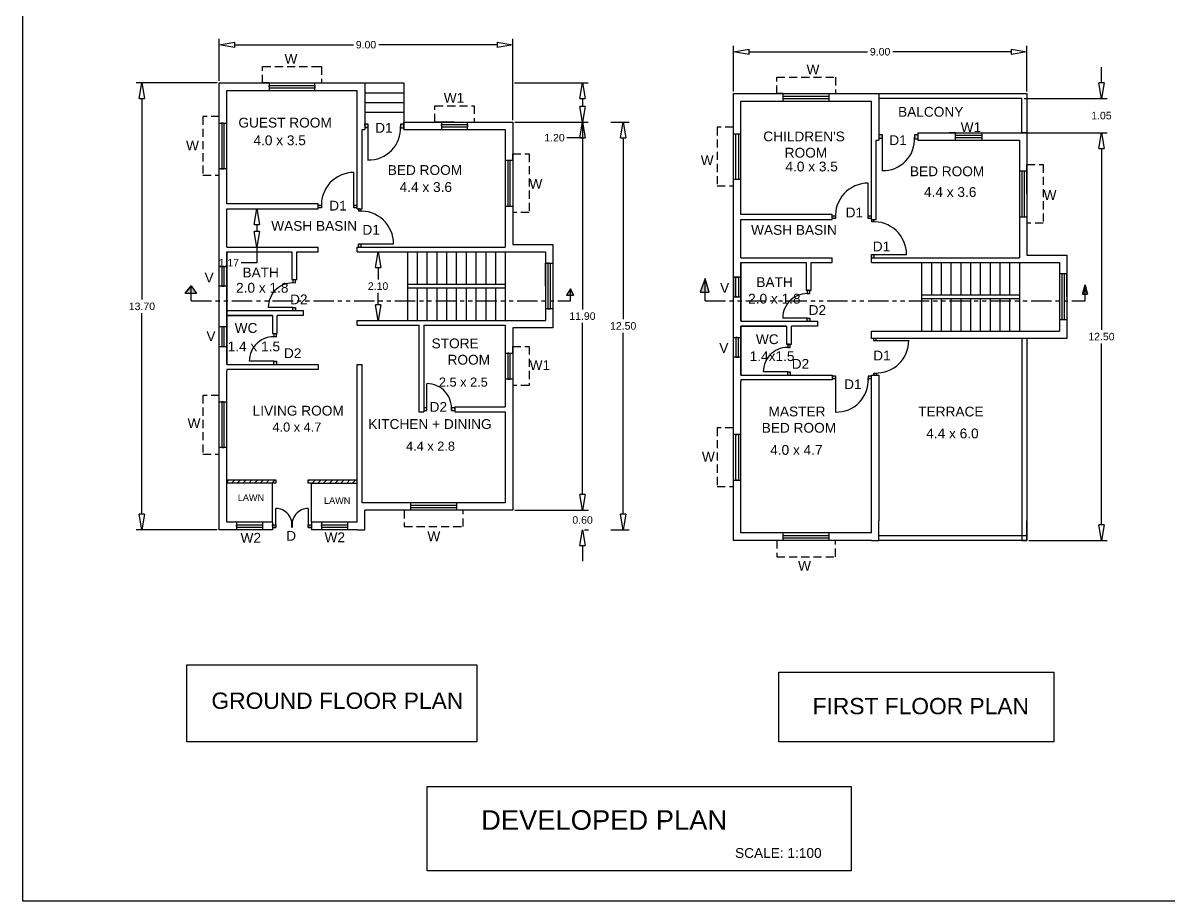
# Model space of a CAD drawing. Header units: metres. Extents: x 279 to 358.6, y 21.8 to 70.6.
# Drawn here: x 279.05 to 314.17, y 21.78 to 48.7 of the extents above; entities that cross this region are included whole.
import ezdxf

# ---------------------------------------------------------------- set-up
doc = ezdxf.new("R2010")
doc.units = ezdxf.units.M
doc.header["$MEASUREMENT"] = 0
doc.linetypes.add('DASHED2', pattern=[0.375, 0.25, -0.125])
doc.linetypes.add('PHANTOM2', pattern=[1.25, 0.625, -0.125, 0.125, -0.125, 0.125, -0.125])
doc.styles.get("Standard").update_dxf_attribs({"font": 'arial.ttf'})
doc.dimstyles.get("Standard").update_dxf_attribs({"dimtxt": 0.23, "dimasz": 0.48, "dimexe": 0.18, "dimexo": 0.0625, "dimgap": 0.09, "dimtad": 0, "dimtih": 1, "dimtoh": 1, "dimzin": 0, "dimdsep": 46, "dimtxsty": 'Standard', "dimblk": 'CLOSEDBLANK', "dimcen": 1.19, "dimadec": 0, "dimazin": 0, "dimtfac": 1, "dimtofl": 0, "dimtmove": 0, "dimatfit": 3, "dimldrblk": 'CLOSEDBLANK', "dimfxl": 1, "dimtolj": 1, "dimtzin": 0, "dimarcsym": 0})
pattern_1 = [(0, (269.899864, 10.917444), (0, 0.009375), []), (0, (269.899864, 10.919006), (0, 0.009375), []), (0, (269.899864, 10.920569), (0, 0.009375), []), (0, (269.899864, 10.923694), (0, 0.009375), [0.009375, -0.00625])]

# ---------------------------------------------------------------- blocks, each defined once
blk = doc.blocks.new('_ClosedBlank')
at = {"color": 0, "linetype": 'ByBlock', "lineweight": -2}
for p, q in [((-1, 0.167), (0, 0)), ((-1, 0.167), (-1, -0.167)), ((0, 0), (-1, -0.167))]:
    blk.add_line(p, q, dxfattribs=at)
blk = doc.blocks.new('*D123')
at = {"color": 0, "lineweight": -2, "transparency": 16777216}
for p, q in [((294.134, 45.663), (296.389, 45.663)), ((296.209, 45.183), (296.209, 39.92)), ((296.209, 34.243), (296.209, 39.505)), ((294.134, 33.763), (296.389, 33.763))]:
    blk.add_line(p, q, dxfattribs=at)
at = {"layer": 'Defpoints', "color": 0, "transparency": 16777216}
for p in [(294.071, 45.663), (294.071, 33.763), (296.209, 33.763)]:
    blk.add_point(p, dxfattribs=at)
at = {"color": 0, "lineweight": -2, "transparency": 16777216, "xscale": 0.48, "yscale": 0.48, "zscale": 0.48}
for p, rotation in [((296.209, 45.663), 90), ((296.209, 33.763), 270)]:
    blk.add_blockref('_ClosedBlank', p, dxfattribs=dict(at, rotation=rotation))
at = {"color": 0, "transparency": 16777216, "insert": (296.209, 39.713), "char_height": 0.23, "attachment_point": 5}
blk.add_mtext('\\A1;11.90', dxfattribs=at)
blk = doc.blocks.new('*D124')
at = {"color": 0, "lineweight": -2, "transparency": 16777216}
for p, q in [((285.009, 46.863), (282.519, 46.863)), ((282.699, 46.383), (282.699, 40.22)), ((282.699, 33.643), (282.699, 39.805)), ((285.009, 33.163), (282.519, 33.163))]:
    blk.add_line(p, q, dxfattribs=at)
at = {"layer": 'Defpoints', "color": 0, "transparency": 16777216}
for p in [(285.071, 46.863), (282.699, 33.163), (285.071, 33.163)]:
    blk.add_point(p, dxfattribs=at)
at = {"color": 0, "lineweight": -2, "transparency": 16777216, "xscale": 0.48, "yscale": 0.48, "zscale": 0.48}
for p, rotation in [((282.699, 46.863), 90), ((282.699, 33.163), 270)]:
    blk.add_blockref('_ClosedBlank', p, dxfattribs=dict(at, rotation=rotation))
at = {"color": 0, "transparency": 16777216, "insert": (282.699, 40.013), "char_height": 0.23, "attachment_point": 5}
blk.add_mtext('\\A1;13.70', dxfattribs=at)
blk = doc.blocks.new('*D119')
at = {"color": 0, "lineweight": -2, "transparency": 16777216}
for p, q in [((294.128, 46.863), (296.389, 46.863)), ((296.209, 46.383), (296.209, 46.143)), ((294.134, 45.663), (296.389, 45.663)), ((296.209, 45.663), (296.209, 45.183)), ((296.209, 45.183), (295.729, 45.183))]:
    blk.add_line(p, q, dxfattribs=at)
at = {"layer": 'Defpoints', "color": 0, "transparency": 16777216}
for p in [(294.065, 46.863), (294.071, 45.663), (296.209, 45.663)]:
    blk.add_point(p, dxfattribs=at)
at = {"color": 0, "lineweight": -2, "transparency": 16777216, "xscale": 0.48, "yscale": 0.48, "zscale": 0.48}
for p, rotation in [((296.209, 46.863), 90), ((296.209, 45.663), 270)]:
    blk.add_blockref('_ClosedBlank', p, dxfattribs=dict(at, rotation=rotation))
at = {"color": 0, "transparency": 16777216, "insert": (295.352, 45.183), "char_height": 0.23, "attachment_point": 5}
blk.add_mtext('\\A1;1.20', dxfattribs=at)
blk = doc.blocks.new('*D120')
at = {"color": 0, "lineweight": -2, "transparency": 16777216}
for p, q in [((296.213, 34.243), (296.213, 34.723)), ((296.272, 33.763), (296.393, 33.763)), ((296.272, 33.163), (296.393, 33.163)), ((296.213, 32.683), (296.213, 32.203))]:
    blk.add_line(p, q, dxfattribs=at)
at = {"layer": 'Defpoints', "color": 0, "transparency": 16777216}
for p in [(296.209, 33.763), (296.209, 33.163), (296.213, 33.163)]:
    blk.add_point(p, dxfattribs=at)
at = {"color": 0, "lineweight": -2, "transparency": 16777216, "xscale": 0.48, "yscale": 0.48, "zscale": 0.48}
for p, rotation in [((296.213, 33.763), 270), ((296.213, 33.163), 90)]:
    blk.add_blockref('_ClosedBlank', p, dxfattribs=dict(at, rotation=rotation))
at = {"color": 0, "transparency": 16777216, "insert": (296.213, 33.463), "char_height": 0.23, "attachment_point": 5}
blk.add_mtext('\\A1;0.60', dxfattribs=at)
blk = doc.blocks.new('*D121')
at = {"color": 0, "lineweight": -2, "transparency": 16777216}
for p, q in [((297.075, 45.663), (297.638, 45.663)), ((297.458, 45.183), (297.458, 39.62)), ((297.458, 33.643), (297.458, 39.205)), ((297.075, 33.163), (297.638, 33.163))]:
    blk.add_line(p, q, dxfattribs=at)
at = {"layer": 'Defpoints', "color": 0, "transparency": 16777216}
for p in [(297.013, 45.663), (297.013, 33.163), (297.458, 33.163)]:
    blk.add_point(p, dxfattribs=at)
at = {"color": 0, "lineweight": -2, "transparency": 16777216, "xscale": 0.48, "yscale": 0.48, "zscale": 0.48}
for p, rotation in [((297.458, 45.663), 90), ((297.458, 33.163), 270)]:
    blk.add_blockref('_ClosedBlank', p, dxfattribs=dict(at, rotation=rotation))
at = {"color": 0, "transparency": 16777216, "insert": (297.458, 39.413), "char_height": 0.23, "attachment_point": 5}
blk.add_mtext('\\A1;12.50', dxfattribs=at)
blk = doc.blocks.new('*D125')
at = {"color": 0, "lineweight": -2, "transparency": 16777216}
for p, q in [((285.071, 46.925), (285.071, 48.215)), ((294.071, 45.725), (294.071, 48.215)), ((285.551, 48.035), (289.183, 48.035)), ((293.591, 48.035), (289.96, 48.035))]:
    blk.add_line(p, q, dxfattribs=at)
at = {"layer": 'Defpoints', "color": 0, "transparency": 16777216}
for p in [(285.071, 48.035), (285.071, 46.863), (294.071, 45.663)]:
    blk.add_point(p, dxfattribs=at)
at = {"color": 0, "lineweight": -2, "transparency": 16777216, "xscale": 0.48, "yscale": 0.48, "zscale": 0.48, "rotation": 180}
blk.add_blockref('_ClosedBlank', (285.071, 48.035), dxfattribs=at)
at = {"color": 0, "lineweight": -2, "transparency": 16777216, "xscale": 0.48, "yscale": 0.48, "zscale": 0.48}
blk.add_blockref('_ClosedBlank', (294.071, 48.035), dxfattribs=at)
at = {"color": 0, "transparency": 16777216, "insert": (289.571, 48.035), "char_height": 0.23, "attachment_point": 5}
blk.add_mtext('\\A1;9.00', dxfattribs=at)
blk = doc.blocks.new('*D126')
at = {"color": 0, "lineweight": -2, "transparency": 16777216}
for p, q in [((300.839, 46.599), (300.839, 47.998)), ((301.319, 47.818), (304.951, 47.818)), ((309.359, 47.818), (305.728, 47.818)), ((309.839, 46.599), (309.839, 47.998))]:
    blk.add_line(p, q, dxfattribs=at)
at = {"layer": 'Defpoints', "color": 0, "transparency": 16777216}
for p in [(309.839, 47.818), (300.839, 46.536), (309.839, 46.536)]:
    blk.add_point(p, dxfattribs=at)
at = {"color": 0, "lineweight": -2, "transparency": 16777216, "xscale": 0.48, "yscale": 0.48, "zscale": 0.48, "rotation": 180}
blk.add_blockref('_ClosedBlank', (300.839, 47.818), dxfattribs=at)
at = {"color": 0, "lineweight": -2, "transparency": 16777216, "xscale": 0.48, "yscale": 0.48, "zscale": 0.48}
blk.add_blockref('_ClosedBlank', (309.839, 47.818), dxfattribs=at)
at = {"color": 0, "transparency": 16777216, "insert": (305.339, 47.818), "char_height": 0.23, "attachment_point": 5}
blk.add_mtext('\\A1;9.00', dxfattribs=at)
blk = doc.blocks.new('*D127')
at = {"color": 0, "lineweight": -2, "transparency": 16777216}
for p, q in [((309.902, 45.336), (312.306, 45.336)), ((312.126, 44.856), (312.126, 39.293)), ((312.126, 33.316), (312.126, 38.879)), ((309.902, 32.836), (312.306, 32.836))]:
    blk.add_line(p, q, dxfattribs=at)
at = {"layer": 'Defpoints', "color": 0, "transparency": 16777216}
for p in [(309.839, 45.336), (309.839, 32.836), (312.126, 32.836)]:
    blk.add_point(p, dxfattribs=at)
at = {"color": 0, "lineweight": -2, "transparency": 16777216, "xscale": 0.48, "yscale": 0.48, "zscale": 0.48}
for p, rotation in [((312.126, 45.336), 90), ((312.126, 32.836), 270)]:
    blk.add_blockref('_ClosedBlank', p, dxfattribs=dict(at, rotation=rotation))
at = {"color": 0, "transparency": 16777216, "insert": (312.126, 39.086), "char_height": 0.23, "attachment_point": 5}
blk.add_mtext('\\A1;12.50', dxfattribs=at)
blk = doc.blocks.new('*D128')
at = {"color": 0, "lineweight": -2, "transparency": 16777216}
for p, q in [((289.977, 41.683), (290.121, 41.683)), ((289.941, 41.203), (289.941, 40.84)), ((289.941, 40.063), (289.941, 40.425)), ((289.977, 39.583), (290.121, 39.583))]:
    blk.add_line(p, q, dxfattribs=at)
at = {"layer": 'Defpoints', "color": 0, "transparency": 16777216}
for p in [(289.915, 41.683), (289.915, 39.583), (289.941, 39.583)]:
    blk.add_point(p, dxfattribs=at)
at = {"color": 0, "lineweight": -2, "transparency": 16777216, "xscale": 0.48, "yscale": 0.48, "zscale": 0.48}
for p, rotation in [((289.941, 41.683), 90), ((289.941, 39.583), 270)]:
    blk.add_blockref('_ClosedBlank', p, dxfattribs=dict(at, rotation=rotation))
at = {"color": 0, "transparency": 16777216, "insert": (289.941, 40.633), "char_height": 0.23, "attachment_point": 5}
blk.add_mtext('\\A1;2.10', dxfattribs=at)
blk = doc.blocks.new('*D129')
at = {"color": 0, "lineweight": -2, "transparency": 16777216}
for p, q in [((285.364, 43.003), (286.402, 43.003)), ((286.222, 42.523), (286.222, 42.313)), ((285.364, 41.833), (286.402, 41.833)), ((286.222, 41.833), (286.222, 41.353)), ((286.222, 41.353), (285.742, 41.353))]:
    blk.add_line(p, q, dxfattribs=at)
at = {"layer": 'Defpoints', "color": 0, "transparency": 16777216}
for p in [(285.301, 43.003), (285.301, 41.833), (286.222, 41.833)]:
    blk.add_point(p, dxfattribs=at)
at = {"color": 0, "lineweight": -2, "transparency": 16777216, "xscale": 0.48, "yscale": 0.48, "zscale": 0.48}
for p, rotation in [((286.222, 43.003), 90), ((286.222, 41.833), 270)]:
    blk.add_blockref('_ClosedBlank', p, dxfattribs=dict(at, rotation=rotation))
at = {"color": 0, "transparency": 16777216, "insert": (285.364, 41.353), "char_height": 0.23, "attachment_point": 5}
blk.add_mtext('\\A1;1.17', dxfattribs=at)
blk = doc.blocks.new('*D122')
at = {"color": 0, "lineweight": -2, "transparency": 16777216}
for p, q in [((312.126, 46.866), (312.126, 47.346)), ((309.752, 46.386), (312.306, 46.386)), ((309.752, 45.336), (312.306, 45.336)), ((312.126, 44.856), (312.126, 44.376))]:
    blk.add_line(p, q, dxfattribs=at)
at = {"layer": 'Defpoints', "color": 0, "transparency": 16777216}
for p in [(309.689, 46.386), (309.689, 45.336), (312.126, 45.336)]:
    blk.add_point(p, dxfattribs=at)
at = {"color": 0, "lineweight": -2, "transparency": 16777216, "xscale": 0.48, "yscale": 0.48, "zscale": 0.48}
for p, rotation in [((312.126, 46.386), 270), ((312.126, 45.336), 90)]:
    blk.add_blockref('_ClosedBlank', p, dxfattribs=dict(at, rotation=rotation))
at = {"color": 0, "transparency": 16777216, "insert": (312.126, 45.861), "char_height": 0.23, "attachment_point": 5}
blk.add_mtext('\\A1;1.05', dxfattribs=at)

msp = doc.modelspace()

# ---------------------------------------------------------------- hatches: boundary and pattern name
h = msp.add_hatch()
h.set_pattern_fill('CLAY', color=256, scale=0.05)
h.set_pattern_definition(pattern_1)
h.paths.add_polyline_path([(289.631, 45.548), (289.631, 45.608), (289.531, 45.608), (289.531, 45.548), (289.531, 45.488), (289.631, 45.488)])
h.paths.add_polyline_path([(290.731, 45.604), (290.631, 45.604), (290.631, 45.528, -0.011423), (290.633, 45.484), (290.731, 45.484)])
h.paths.add_polyline_path([(286.821, 38.333), (286.741, 38.333), (286.741, 38.233), (286.821, 38.233)])
h.paths.add_polyline_path([(287.404, 39.983), (287.324, 39.983), (287.324, 39.883), (287.404, 39.883)])
h.paths.add_polyline_path([(287.901, 33.318), (287.801, 33.318), (287.801, 33.238), (287.901, 33.238)])
h.paths.add_polyline_path([(286.801, 33.318), (286.701, 33.318), (286.701, 33.278), (286.701, 33.238), (286.801, 33.238)])
h.paths.add_polyline_path([(305.069, 37.875), (304.971, 37.875), (304.971, 37.803), (305.069, 37.803)])
h.paths.add_polyline_path([(305.223, 37.969, -0.010005), (305.183, 37.97), (305.143, 37.97), (305.144, 37.902), (305.184, 37.902), (305.224, 37.902)])
h.paths.add_polyline_path([(303.971, 37.879), (303.869, 37.879), (303.869, 37.791), (303.971, 37.791)])
h.paths.add_polyline_path([(302.584, 38.006), (302.504, 38.006), (302.504, 37.906), (302.584, 37.906)])
h.paths.add_polyline_path([(302.584, 38.856), (302.504, 38.856), (302.504, 38.756), (302.584, 38.756)])
h.paths.add_polyline_path([(303.184, 40.506), (303.103, 40.506), (303.103, 40.406), (303.184, 40.406)])
h.paths.add_polyline_path([(303.183, 39.656), (303.103, 39.656), (303.103, 39.556), (303.183, 39.556)])
h.paths.add_polyline_path([(305.069, 42.791), (304.969, 42.791), (304.969, 42.711), (305.069, 42.711)])
h.paths.add_polyline_path([(303.969, 42.791), (303.869, 42.791), (303.869, 42.751), (303.869, 42.711), (303.969, 42.711)])
h.paths.add_polyline_path([(305.149, 42.676), (305.069, 42.676), (305.069, 42.603, -0.020024), (305.149, 42.606)])
h.paths.add_polyline_path([(305.149, 41.606), (305.069, 41.606), (305.069, 41.506), (305.149, 41.506)])
h.paths.add_polyline_path([(305.397, 45.278), (305.299, 45.278), (305.299, 45.158), (305.397, 45.158)])
h.paths.add_polyline_path([(306.499, 45.274), (306.397, 45.274), (306.397, 45.199, -0.011423), (306.399, 45.154), (306.499, 45.154)])
h.paths.add_polyline_path([(305.218, 39.026), (305.138, 39.026), (305.138, 38.969), (305.218, 38.969)])
h = msp.add_hatch()
h.set_pattern_fill('CLAY', color=256, scale=0.05)
h.set_pattern_definition(pattern_1)
h.paths.add_polyline_path([(289.416, 41.933), (289.336, 41.933), (289.336, 41.833), (289.416, 41.833)])
h.paths.add_polyline_path([(289.416, 43.003), (289.336, 43.003), (289.336, 42.929, -0.020024), (289.416, 42.933)])
h.paths.add_polyline_path([(289.301, 43.118), (289.201, 43.118), (289.201, 43.038), (289.301, 43.038)])
h.paths.add_polyline_path([(288.201, 43.118), (288.101, 43.118), (288.101, 43.108), (288.101, 43.078), (288.101, 43.038), (288.201, 43.038)])
at = {"linetype": 'PHANTOM2'}
h = msp.add_hatch(color=256, dxfattribs=at)
h.dxf.hatch_style = 1
h.paths.add_polyline_path([(299.968, 40.867), (299.968, 40.447), (300.099, 40.447)])
h.paths.add_polyline_path([(299.968, 40.867), (299.821, 40.447), (299.968, 40.447)])
h.paths.add_polyline_path([(311.629, 40.592), (311.547, 40.383), (311.629, 40.383)])
h.paths.add_polyline_path([(311.629, 40.592), (311.629, 40.383), (311.702, 40.383)])
h = msp.add_hatch(color=256, dxfattribs=at)
h.dxf.hatch_style = 1
h.paths.add_polyline_path([(284.208, 40.648), (284.022, 40.416), (284.029, 40.41), (284.208, 40.41)])
h.paths.add_polyline_path([(284.208, 40.648), (284.208, 40.41), (284.376, 40.41)])
h.paths.add_polyline_path([(295.838, 40.55), (295.716, 40.361), (295.838, 40.361)])
h.paths.add_polyline_path([(295.838, 40.55), (295.838, 40.361), (295.932, 40.361)])
h = msp.add_hatch(color=256, dxfattribs=at)
h.dxf.hatch_style = 1
h.paths.add_polyline_path([(311.631, 40.676), (311.547, 40.383), (311.629, 40.592), (311.702, 40.383)])
at = {"linetype": 'DASHED2'}
h = msp.add_hatch(dxfattribs=at)
h.set_pattern_fill('ANSI31', color=256)
h.set_pattern_definition([(45, (269.89986, 10.91744), (-0.08838835, 0.08838835), [])])
h.paths.add_polyline_path([(286.801, 34.693), (286.701, 34.693), (285.301, 34.693), (285.301, 34.593), (286.701, 34.593), (286.801, 34.593)])
h.paths.add_polyline_path([(289.301, 34.693), (287.801, 34.693), (287.801, 34.593), (287.901, 34.593), (289.301, 34.593)])

# ---------------------------------------------------------------- linework, layer by layer
at = {"color": 5, "linetype": 'ByBlock', "lineweight": 0}
for p in [(279.048, 70.613), (279.738, 21.78)]:
    msp.add_line(p, (279.048, 21.78), dxfattribs=at)
at = {"linetype": 'DASHED2'}
for p, q in [((286.401, 46.863), (286.401, 47.363)), ((286.401, 47.363), (288.001, 47.363)), ((288.001, 47.363), (288.201, 47.363)), ((288.201, 47.363), (288.201, 46.863)), ((286.601, 46.863), (286.401, 46.863)), ((302.169, 46.536), (302.169, 47.036)), ((302.169, 47.036), (303.969, 47.036)), ((303.969, 47.036), (303.969, 46.536)), ((302.369, 46.536), (302.169, 46.536)), ((291.686, 45.663), (291.686, 46.163)), ((291.686, 46.163), (292.886, 46.163)), ((292.886, 46.163), (292.886, 45.663)), ((285.071, 45.833), (284.571, 45.833)), ((284.571, 45.833), (284.571, 44.033)), ((285.071, 45.633), (285.071, 45.833)), ((291.886, 45.663), (291.686, 45.663)), ((300.839, 45.506), (300.339, 45.506)), ((300.339, 45.506), (300.339, 43.706)), ((300.839, 45.306), (300.839, 45.506)), ((307.654, 45.336), (307.454, 45.336)), ((294.071, 44.488), (294.071, 44.688)), ((294.071, 44.688), (294.571, 44.688)), ((294.571, 44.688), (294.571, 42.888)), ((309.839, 44.161), (309.839, 44.361)), ((309.839, 44.361), (310.339, 44.361)), ((310.339, 44.361), (310.339, 42.561)), ((284.571, 44.033), (285.071, 44.033)), ((300.339, 43.706), (300.839, 43.706)), ((294.571, 42.888), (294.071, 42.888)), ((310.339, 42.561), (309.839, 42.561)), ((285.071, 41.233), (285.071, 41.433)), ((294.071, 38.583), (294.071, 38.783)), ((294.071, 38.783), (294.571, 38.783)), ((294.571, 38.783), (294.571, 37.583)), ((294.571, 37.583), (294.071, 37.583)), ((285.071, 37.283), (284.571, 37.283)), ((284.571, 37.283), (284.571, 35.483)), ((285.071, 37.083), (285.071, 37.283)), ((300.839, 36.286), (300.339, 36.286)), ((300.339, 36.286), (300.339, 34.486)), ((300.839, 36.086), (300.839, 36.286)), ((284.571, 35.483), (285.071, 35.483)), ((300.339, 34.486), (300.839, 34.486)), ((290.946, 33.763), (290.746, 33.763)), ((290.746, 33.763), (290.746, 33.263)), ((292.546, 33.263), (292.546, 33.763)), ((285.601, 33.163), (285.401, 33.163)), ((288.201, 33.163), (288.001, 33.163)), ((290.746, 33.263), (292.546, 33.263)), ((302.369, 32.836), (302.169, 32.836)), ((302.169, 32.836), (302.169, 32.336)), ((303.969, 32.336), (303.969, 32.836)), ((302.169, 32.336), (303.969, 32.336))]:
    msp.add_line(p, q, dxfattribs=at)
for p, q in [((285.071, 46.863), (289.531, 46.863)), ((285.071, 33.163), (285.071, 46.863)), ((286.601, 46.863), (286.601, 46.633)), ((286.601, 46.748), (286.601, 46.788)), ((286.601, 46.788), (288.001, 46.788)), ((287.301, 46.863), (287.301, 46.863)), ((288.001, 46.633), (288.001, 46.863)), ((288.001, 46.788), (288.001, 46.708)), ((289.531, 46.863), (290.731, 46.863)), ((289.531, 46.863), (289.531, 45.433)), ((290.731, 46.863), (290.731, 45.433)), ((285.301, 46.633), (289.301, 46.633)), ((285.301, 43.233), (285.301, 46.633)), ((288.001, 46.708), (286.601, 46.708)), ((289.301, 43.003), (289.301, 46.633)), ((289.531, 46.563), (290.731, 46.563)), ((300.839, 46.536), (305.299, 46.536)), ((300.839, 32.836), (300.839, 46.536)), ((302.369, 46.306), (302.369, 46.536)), ((302.369, 46.421), (302.369, 46.461)), ((302.369, 46.461), (303.769, 46.461)), ((303.769, 46.381), (302.369, 46.381)), ((303.769, 46.536), (303.769, 46.306)), ((303.769, 46.461), (303.769, 46.381)), ((305.299, 46.536), (305.299, 45.106)), ((305.299, 46.536), (309.839, 46.536)), ((309.689, 46.386), (305.299, 46.386)), ((309.689, 45.336), (309.689, 46.386)), ((309.839, 46.536), (309.839, 45.336)), ((289.531, 46.263), (290.731, 46.263)), ((301.069, 46.306), (305.069, 46.306)), ((301.069, 42.906), (301.069, 46.306)), ((305.069, 42.676), (305.069, 46.306)), ((289.531, 45.963), (290.731, 45.963)), ((289.531, 45.663), (289.531, 45.433)), ((290.731, 45.663), (294.071, 45.663)), ((290.731, 45.433), (290.731, 45.663)), ((292.286, 45.663), (291.886, 45.663)), ((291.886, 45.663), (291.886, 45.433)), ((292.686, 45.433), (292.686, 45.663)), ((294.071, 45.663), (294.071, 41.913)), ((285.071, 44.933), (285.071, 45.633)), ((285.071, 45.633), (285.301, 45.633)), ((285.166, 45.633), (285.126, 45.633)), ((285.146, 45.633), (285.166, 45.633)), ((285.186, 45.633), (285.146, 45.633)), ((285.146, 45.633), (285.146, 44.233)), ((285.226, 44.233), (285.226, 45.633)), ((289.451, 45.433), (289.531, 45.433)), ((289.451, 43.003), (289.451, 45.433)), ((289.531, 45.548), (289.531, 45.608)), ((289.531, 45.608), (289.631, 45.608)), ((289.631, 45.488), (289.531, 45.488)), ((289.631, 45.608), (289.631, 45.548)), ((289.631, 45.548), (289.631, 45.488)), ((289.631, 45.488), (289.631, 44.488)), ((290.731, 45.604), (290.631, 45.604)), ((290.631, 45.604), (290.631, 45.484)), ((290.631, 45.484), (290.731, 45.484)), ((290.731, 45.433), (293.841, 45.433)), ((291.886, 45.548), (291.886, 45.588)), ((291.886, 45.588), (292.686, 45.588)), ((292.686, 45.508), (291.886, 45.508)), ((292.686, 45.588), (292.686, 45.508)), ((293.841, 45.433), (293.841, 41.833)), ((306.499, 45.336), (309.839, 45.336)), ((306.499, 45.336), (306.499, 45.106)), ((307.654, 45.106), (307.654, 45.336)), ((308.454, 45.336), (308.454, 45.106)), ((309.839, 45.336), (309.689, 45.336)), ((309.839, 45.336), (309.839, 41.586)), ((300.839, 44.606), (300.839, 45.306)), ((300.839, 45.306), (301.069, 45.306)), ((300.914, 43.906), (300.914, 45.306)), ((300.914, 45.306), (300.994, 45.306)), ((300.994, 45.306), (300.994, 43.906)), ((305.219, 45.106), (305.299, 45.106)), ((305.219, 42.676), (305.219, 45.106)), ((305.297, 45.278), (305.397, 45.278)), ((305.397, 45.158), (305.297, 45.158)), ((305.397, 45.278), (305.397, 45.158)), ((305.397, 45.158), (305.397, 44.158)), ((306.497, 45.274), (306.397, 45.274)), ((306.397, 45.274), (306.397, 45.154)), ((306.397, 45.154), (306.497, 45.154)), ((306.499, 45.106), (309.609, 45.106)), ((307.654, 45.221), (307.654, 45.261)), ((307.654, 45.261), (308.354, 45.261)), ((308.454, 45.181), (307.654, 45.181)), ((308.354, 45.261), (308.454, 45.261)), ((308.454, 45.261), (308.454, 45.181)), ((309.609, 45.106), (309.609, 41.506)), ((294.071, 44.488), (293.841, 44.488)), ((293.956, 44.488), (293.916, 44.488)), ((293.916, 44.488), (293.916, 43.088)), ((293.996, 43.088), (293.996, 44.488)), ((285.301, 44.233), (285.071, 44.233)), ((285.126, 44.233), (285.206, 44.233)), ((285.146, 44.233), (285.226, 44.233)), ((289.201, 43.118), (289.201, 44.118)), ((301.069, 43.906), (300.839, 43.906)), ((300.954, 43.906), (300.914, 43.906)), ((309.839, 44.161), (309.609, 44.161)), ((309.609, 44.161), (309.609, 42.761)), ((309.724, 44.161), (309.684, 44.161)), ((309.684, 44.161), (309.684, 42.761)), ((309.764, 42.761), (309.764, 44.161)), ((309.839, 43.461), (309.839, 44.161)), ((304.969, 42.791), (304.969, 43.791)), ((285.301, 43.153), (285.301, 43.233)), ((288.101, 43.153), (285.301, 43.153)), ((285.301, 43.003), (288.101, 43.003)), ((285.301, 41.833), (285.301, 43.003)), ((288.101, 43.003), (288.101, 43.153)), ((288.101, 43.078), (288.101, 43.138)), ((288.101, 43.108), (288.101, 43.118)), ((288.101, 43.118), (288.201, 43.118)), ((288.101, 43.078), (288.101, 43.108)), ((288.201, 43.038), (288.101, 43.038)), ((288.201, 43.118), (288.201, 43.038)), ((289.201, 43.038), (289.201, 43.118)), ((289.201, 43.118), (289.301, 43.118)), ((289.301, 43.038), (289.201, 43.038)), ((289.301, 43.003), (289.451, 43.003)), ((289.376, 43.003), (289.336, 43.003)), ((289.336, 43.003), (289.336, 42.929)), ((289.416, 42.933), (289.416, 43.003)), ((293.841, 43.088), (294.071, 43.088)), ((293.916, 43.088), (293.996, 43.088)), ((301.069, 42.826), (301.069, 42.906)), ((303.869, 42.826), (301.069, 42.826)), ((301.069, 42.676), (303.869, 42.676)), ((301.069, 41.506), (301.069, 42.676)), ((303.869, 42.676), (303.869, 42.826)), ((303.869, 42.751), (303.869, 42.791)), ((303.869, 42.791), (303.969, 42.791)), ((303.969, 42.711), (303.869, 42.711)), ((303.969, 42.791), (303.969, 42.711)), ((304.969, 42.711), (304.969, 42.791)), ((304.969, 42.791), (305.069, 42.791)), ((305.069, 42.711), (304.969, 42.711)), ((305.069, 42.676), (305.219, 42.676)), ((305.069, 42.676), (305.069, 42.603)), ((305.149, 42.606), (305.149, 42.676)), ((309.609, 42.761), (309.839, 42.761)), ((309.684, 42.761), (309.764, 42.761)), ((285.301, 41.833), (288.101, 41.833)), ((288.101, 41.683), (288.101, 41.833)), ((289.301, 41.833), (293.841, 41.833)), ((289.301, 41.683), (289.301, 41.833)), ((289.336, 41.833), (289.336, 41.933)), ((289.336, 41.933), (289.416, 41.933)), ((289.416, 41.933), (289.416, 41.833)), ((289.416, 41.933), (290.416, 41.933)), ((294.071, 41.913), (295.301, 41.913)), ((295.301, 41.913), (295.301, 41.683)), ((285.301, 41.683), (287.3, 41.683)), ((285.301, 38.233), (285.301, 41.683)), ((285.301, 41.683), (285.301, 40.183)), ((285.301, 41.683), (287.3, 41.683)), ((285.301, 41.683), (285.301, 39.683)), ((285.301, 41.683), (285.301, 39.883)), ((287.3, 41.683), (287.301, 40.833)), ((287.451, 41.683), (288.101, 41.683)), ((287.451, 41.683), (288.101, 41.683)), ((287.451, 40.833), (287.451, 41.683)), ((289.301, 41.683), (295.071, 41.683)), ((290.841, 41.683), (290.841, 40.683)), ((291.141, 41.683), (291.141, 40.683)), ((291.441, 41.683), (291.441, 40.683)), ((291.741, 41.683), (291.741, 40.683)), ((291.741, 41.683), (291.741, 40.683)), ((292.041, 41.683), (292.041, 40.683)), ((292.341, 41.683), (292.341, 40.683)), ((292.641, 41.683), (292.641, 40.683)), ((292.941, 41.683), (292.941, 40.683)), ((293.241, 41.683), (293.241, 40.683)), ((293.541, 41.683), (293.541, 40.683)), ((293.841, 41.683), (293.841, 40.683)), ((293.841, 41.683), (293.841, 40.583)), ((295.071, 41.683), (295.071, 39.583)), ((295.301, 41.683), (295.301, 39.583)), ((301.069, 41.506), (303.869, 41.506)), ((303.869, 41.356), (303.869, 41.506)), ((305.069, 41.506), (305.069, 41.606)), ((305.069, 41.606), (305.149, 41.606)), ((305.069, 41.506), (309.609, 41.506)), ((305.069, 41.356), (305.069, 41.506)), ((305.149, 41.606), (305.149, 41.506)), ((305.149, 41.606), (306.149, 41.606)), ((309.839, 41.586), (311.069, 41.586)), ((311.069, 41.586), (311.069, 41.356)), ((285.071, 41.233), (285.301, 41.233)), ((285.186, 41.233), (285.146, 41.233)), ((285.146, 41.233), (285.146, 40.633)), ((285.226, 40.633), (285.226, 41.233)), ((295.071, 40.633), (295.071, 41.333)), ((295.071, 41.333), (295.301, 41.333)), ((295.186, 41.333), (295.146, 41.333)), ((295.146, 41.333), (295.146, 39.933)), ((295.226, 39.933), (295.226, 41.333)), ((295.301, 41.333), (295.301, 39.933)), ((301.069, 41.356), (303.067, 41.356)), ((301.069, 39.556), (301.069, 41.356)), ((301.069, 41.356), (301.069, 39.856)), ((301.069, 41.356), (303.067, 41.356)), ((301.069, 41.356), (301.069, 39.556)), ((303.067, 41.356), (303.069, 40.506)), ((303.219, 41.356), (303.869, 41.356)), ((303.219, 41.356), (303.869, 41.356)), ((303.219, 40.506), (303.219, 41.356)), ((305.069, 41.356), (310.839, 41.356)), ((306.609, 41.356), (306.609, 40.356)), ((306.909, 41.356), (306.909, 40.356)), ((307.209, 41.356), (307.209, 40.356)), ((307.509, 41.356), (307.509, 40.356)), ((307.509, 41.356), (307.509, 40.356)), ((307.809, 41.356), (307.809, 40.356)), ((308.109, 41.356), (308.109, 40.356)), ((308.409, 41.356), (308.409, 40.356)), ((308.709, 41.356), (308.709, 40.356)), ((309.009, 41.356), (309.009, 40.356)), ((309.309, 41.356), (309.309, 40.356)), ((309.609, 41.356), (309.609, 40.356)), ((309.609, 41.356), (309.609, 40.256)), ((310.839, 41.356), (310.839, 39.256)), ((311.069, 41.356), (311.069, 39.256)), ((287.301, 40.833), (287.451, 40.833)), ((287.324, 40.833), (287.324, 40.733)), ((287.404, 40.733), (287.404, 40.833)), ((301.069, 40.906), (300.839, 40.906)), ((300.839, 40.906), (300.839, 40.306)), ((300.914, 40.306), (300.914, 40.906)), ((300.914, 40.906), (300.994, 40.906)), ((300.994, 40.906), (300.994, 40.306)), ((301.069, 40.606), (301.069, 40.906)), ((301.069, 40.906), (301.069, 40.906)), ((311.069, 41.006), (310.839, 41.006)), ((310.839, 41.006), (310.839, 39.606)), ((310.954, 41.006), (310.914, 41.006)), ((310.914, 41.006), (310.914, 39.606)), ((310.994, 39.606), (310.994, 41.006)), ((311.069, 40.306), (311.069, 41.006)), ((285.301, 40.633), (285.071, 40.633)), ((285.146, 40.633), (285.226, 40.633)), ((293.841, 40.683), (290.841, 40.683)), ((290.841, 40.683), (290.841, 40.583)), ((290.841, 40.583), (290.841, 39.583)), ((290.841, 40.583), (293.841, 40.583)), ((291.141, 40.583), (291.141, 39.583)), ((291.441, 40.583), (291.441, 39.583)), ((291.741, 40.583), (291.741, 39.583)), ((291.741, 40.583), (291.741, 39.583)), ((292.041, 40.583), (292.041, 39.583)), ((292.341, 40.583), (292.341, 39.583)), ((292.641, 40.583), (292.641, 39.583)), ((292.941, 40.583), (292.941, 39.583)), ((293.241, 40.583), (293.241, 39.583)), ((293.541, 40.583), (293.541, 39.583)), ((293.841, 40.583), (293.841, 39.583)), ((303.069, 40.506), (303.219, 40.506)), ((303.103, 40.506), (303.103, 40.406)), ((303.144, 40.506), (303.104, 40.506)), ((303.104, 40.406), (303.184, 40.406)), ((303.184, 40.406), (303.184, 40.506)), ((300.839, 40.306), (301.069, 40.306)), ((300.954, 40.306), (300.914, 40.306)), ((309.609, 40.356), (306.609, 40.356)), ((306.609, 40.356), (306.609, 40.256)), ((306.609, 40.256), (306.609, 39.256)), ((306.609, 40.256), (309.609, 40.256)), ((306.909, 40.256), (306.909, 39.256)), ((307.209, 40.256), (307.209, 39.256)), ((307.509, 40.256), (307.509, 39.256)), ((307.509, 40.256), (307.509, 39.256)), ((307.809, 40.256), (307.809, 39.256)), ((308.109, 40.256), (308.109, 39.256)), ((308.409, 40.256), (308.409, 39.256)), ((308.709, 40.256), (308.709, 39.256)), ((309.009, 40.256), (309.009, 39.256)), ((309.309, 40.256), (309.309, 39.256)), ((309.609, 40.256), (309.609, 39.256)), ((285.301, 40.033), (285.301, 38.533)), ((285.301, 39.883), (287.647, 39.883)), ((286.701, 39.733), (285.301, 39.733)), ((285.301, 39.733), (285.301, 38.433)), ((285.301, 39.733), (286.701, 39.733)), ((287.324, 39.983), (286.574, 39.983)), ((286.701, 39.733), (286.701, 39.183)), ((287.647, 39.733), (286.851, 39.733)), ((286.851, 39.183), (286.851, 39.733)), ((287.324, 39.883), (287.324, 39.983)), ((287.324, 39.983), (287.404, 39.983)), ((287.404, 39.983), (287.404, 39.883)), ((287.647, 39.883), (287.647, 39.733)), ((295.301, 39.933), (295.071, 39.933)), ((295.146, 39.933), (295.226, 39.933)), ((285.301, 39.383), (285.071, 39.383)), ((285.186, 39.383), (285.146, 39.383)), ((285.146, 39.383), (285.146, 38.783)), ((285.226, 38.783), (285.226, 39.383)), ((289.301, 39.583), (295.071, 39.583)), ((289.301, 39.433), (289.301, 39.583)), ((289.301, 39.433), (289.301, 39.583)), ((289.301, 39.433), (291.191, 39.433)), ((291.191, 39.433), (291.191, 36.783)), ((291.341, 39.433), (293.841, 39.433)), ((291.341, 39.433), (291.341, 36.783)), ((293.841, 39.433), (293.841, 36.933)), ((294.071, 39.353), (294.071, 33.763)), ((295.301, 39.353), (294.071, 39.353)), ((295.301, 39.583), (295.301, 39.353)), ((301.069, 39.556), (303.414, 39.556)), ((301.069, 37.906), (301.069, 39.406)), ((302.469, 39.406), (301.069, 39.406)), ((301.069, 39.406), (301.069, 38.106)), ((301.069, 39.406), (302.469, 39.406)), ((303.103, 39.656), (302.353, 39.656)), ((302.469, 39.406), (302.469, 38.856)), ((303.414, 39.406), (302.619, 39.406)), ((302.619, 38.856), (302.619, 39.406)), ((303.103, 39.556), (303.103, 39.656)), ((303.103, 39.656), (303.183, 39.656)), ((303.183, 39.656), (303.183, 39.556)), ((303.414, 39.556), (303.414, 39.406)), ((310.839, 39.606), (311.069, 39.606)), ((310.914, 39.606), (310.994, 39.606)), ((286.701, 39.183), (286.851, 39.183)), ((286.741, 39.183), (286.741, 39.083)), ((286.821, 39.083), (286.821, 39.183)), ((300.839, 38.756), (300.839, 39.056)), ((300.839, 39.056), (301.069, 39.056)), ((300.954, 39.056), (300.914, 39.056)), ((300.914, 39.056), (300.914, 38.456)), ((300.994, 38.456), (300.994, 39.056)), ((305.069, 39.256), (310.839, 39.256)), ((305.069, 39.106), (305.069, 39.256)), ((305.069, 39.026), (305.069, 39.256)), ((311.069, 39.026), (305.069, 39.026)), ((305.138, 39.026), (305.138, 38.969)), ((305.218, 38.969), (305.218, 39.026)), ((309.839, 39.026), (309.689, 39.026)), ((309.689, 39.026), (309.689, 32.836)), ((309.839, 39.026), (309.839, 33.436)), ((311.069, 39.256), (311.069, 39.026)), ((285.071, 38.783), (285.301, 38.783)), ((285.146, 38.783), (285.226, 38.783)), ((302.469, 38.856), (302.619, 38.856)), ((302.544, 38.856), (302.504, 38.856)), ((302.504, 38.856), (302.504, 38.756)), ((302.504, 38.756), (302.584, 38.756)), ((302.584, 38.756), (302.584, 38.856)), ((305.138, 38.969), (305.218, 38.969)), ((305.218, 38.969), (306.218, 38.969)), ((285.301, 38.433), (285.301, 38.233)), ((286.741, 38.333), (285.991, 38.333)), ((286.741, 38.233), (286.741, 38.333)), ((286.741, 38.333), (286.821, 38.333)), ((286.821, 38.333), (286.821, 38.233)), ((293.841, 38.583), (294.071, 38.583)), ((293.956, 38.583), (293.916, 38.583)), ((293.916, 38.583), (293.916, 37.783)), ((293.996, 37.783), (293.996, 38.583)), ((301.069, 38.456), (300.839, 38.456)), ((300.914, 38.456), (300.994, 38.456)), ((285.301, 38.233), (288.101, 38.233)), ((288.101, 38.083), (285.301, 38.083)), ((285.301, 38.083), (285.301, 38.033)), ((285.301, 33.393), (285.301, 38.033)), ((288.101, 38.233), (288.101, 38.083)), ((289.301, 33.393), (289.301, 38.229)), ((289.301, 33.393), (289.301, 38.229)), ((289.301, 38.229), (289.451, 38.229)), ((289.451, 33.993), (289.451, 38.229)), ((293.841, 38.183), (293.841, 38.183)), ((301.069, 38.106), (301.069, 37.906)), ((302.504, 38.006), (301.754, 38.006)), ((302.504, 37.906), (302.504, 38.006)), ((302.504, 38.006), (302.584, 38.006)), ((302.584, 38.006), (302.584, 37.906)), ((305.144, 37.902), (305.143, 37.97)), ((305.143, 37.97), (305.223, 37.97)), ((305.223, 37.97), (305.224, 37.902)), ((291.441, 36.898), (291.441, 37.648)), ((294.071, 37.783), (293.841, 37.783)), ((293.916, 37.783), (293.996, 37.783)), ((301.069, 37.906), (303.869, 37.906)), ((303.869, 37.756), (301.069, 37.756)), ((301.069, 37.756), (301.069, 37.706)), ((301.069, 33.066), (301.069, 37.706)), ((303.869, 37.906), (303.869, 37.756)), ((303.871, 37.879), (303.971, 37.879)), ((303.971, 37.791), (303.871, 37.791)), ((303.971, 37.879), (303.971, 37.759)), ((303.971, 37.759), (303.971, 36.759)), ((305.071, 37.875), (304.971, 37.875)), ((304.971, 37.875), (304.971, 37.755)), ((304.971, 37.803), (305.071, 37.803)), ((305.069, 33.066), (305.069, 37.902)), ((305.069, 33.066), (305.069, 37.902)), ((305.069, 37.902), (305.219, 37.902)), ((305.069, 37.902), (305.299, 37.902)), ((305.184, 37.902), (305.144, 37.902)), ((305.299, 37.902), (305.299, 33.436)), ((285.071, 37.083), (285.301, 37.083)), ((285.186, 37.083), (285.146, 37.083)), ((285.146, 37.083), (285.146, 35.683)), ((285.226, 35.683), (285.226, 37.083)), ((291.441, 36.898), (291.341, 36.898)), ((291.441, 36.818), (291.441, 36.898)), ((292.291, 36.898), (292.191, 36.898)), ((292.191, 36.898), (292.191, 36.818)), ((292.291, 36.933), (293.841, 36.933)), ((292.291, 36.933), (292.291, 36.783)), ((292.291, 36.858), (292.291, 36.898)), ((291.191, 36.783), (291.341, 36.783)), ((291.341, 36.818), (291.441, 36.818)), ((292.191, 36.818), (292.291, 36.818)), ((292.291, 36.783), (293.841, 36.783)), ((293.841, 36.783), (293.841, 33.993)), ((301.069, 36.086), (300.839, 36.086)), ((300.914, 34.686), (300.914, 36.086)), ((300.914, 36.086), (300.994, 36.086)), ((300.994, 36.086), (300.994, 34.686)), ((285.301, 35.683), (285.071, 35.683)), ((285.146, 35.683), (285.226, 35.683)), ((285.301, 34.593), (285.301, 34.693)), ((285.301, 34.693), (286.701, 34.693)), ((286.701, 34.593), (285.301, 34.593)), ((286.701, 34.693), (286.801, 34.693)), ((286.701, 33.393), (286.701, 34.593)), ((286.801, 34.593), (286.701, 34.593)), ((286.801, 34.693), (286.801, 34.593)), ((287.801, 34.593), (287.801, 34.693)), ((287.801, 34.693), (289.301, 34.693)), ((287.901, 34.593), (287.801, 34.593)), ((287.901, 33.393), (287.901, 34.593)), ((287.901, 34.593), (289.301, 34.593)), ((300.839, 34.686), (301.069, 34.686)), ((300.954, 34.686), (300.914, 34.686)), ((286.801, 33.318), (286.801, 33.818)), ((287.801, 33.818), (287.801, 33.318)), ((293.841, 33.993), (289.451, 33.993)), ((289.531, 33.163), (289.531, 33.763)), ((294.071, 33.763), (289.531, 33.763)), ((290.946, 33.763), (290.946, 33.993)), ((290.946, 33.878), (290.946, 33.918)), ((290.946, 33.918), (291.946, 33.918)), ((292.346, 33.838), (290.946, 33.838)), ((291.646, 33.993), (291.646, 33.993)), ((291.946, 33.918), (292.346, 33.918)), ((292.346, 33.993), (292.346, 33.763)), ((292.346, 33.918), (292.346, 33.838)), ((286.701, 33.393), (285.301, 33.393)), ((285.601, 33.393), (285.601, 33.163)), ((286.401, 33.393), (286.401, 33.163)), ((286.701, 33.393), (286.701, 33.163)), ((289.301, 33.393), (287.901, 33.393)), ((287.901, 33.393), (287.901, 33.163)), ((288.201, 33.393), (288.201, 33.163)), ((289.001, 33.393), (289.001, 33.163)), ((305.299, 32.836), (305.299, 33.436)), ((305.299, 33.436), (305.299, 33.436)), ((309.839, 32.836), (309.839, 33.436)), ((309.839, 33.436), (309.839, 32.836)), ((286.701, 33.163), (285.071, 33.163)), ((285.601, 33.278), (285.601, 33.318)), ((285.601, 33.318), (286.401, 33.318)), ((286.401, 33.238), (285.601, 33.238)), ((286.401, 33.318), (286.401, 33.238)), ((286.701, 33.278), (286.701, 33.318)), ((286.701, 33.318), (286.801, 33.318)), ((286.801, 33.238), (286.701, 33.238)), ((286.701, 33.238), (286.801, 33.238)), ((286.801, 33.318), (286.801, 33.238)), ((287.801, 33.238), (287.801, 33.318)), ((287.801, 33.318), (287.901, 33.318)), ((287.801, 33.238), (287.901, 33.238)), ((287.901, 33.238), (287.801, 33.238)), ((289.301, 33.163), (287.901, 33.163)), ((288.201, 33.278), (288.201, 33.318)), ((288.201, 33.318), (288.901, 33.318)), ((289.001, 33.238), (288.201, 33.238)), ((288.901, 33.318), (289.001, 33.318)), ((289.001, 33.318), (289.001, 33.238)), ((289.301, 33.163), (289.531, 33.163)), ((305.069, 33.066), (301.069, 33.066)), ((302.369, 32.836), (302.369, 33.066)), ((303.769, 33.066), (303.769, 32.836)), ((305.069, 32.836), (300.839, 32.836)), ((302.369, 32.951), (302.369, 32.991)), ((302.369, 32.991), (303.769, 32.991)), ((303.769, 32.911), (302.369, 32.911)), ((303.769, 32.991), (303.769, 32.911)), ((305.069, 32.836), (305.299, 32.836)), ((305.299, 32.836), (305.299, 32.986)), ((305.299, 32.986), (309.689, 32.986)), ((309.839, 32.836), (305.299, 32.836)), ((309.689, 32.986), (309.839, 32.986)), ((309.689, 32.836), (309.839, 32.836))]:
    msp.add_line(p, q)
at = {"linetype": 'PHANTOM2'}
for p, q in [((299.968, 40.867), (299.821, 40.447)), ((299.968, 40.183), (299.968, 40.867)), ((300.099, 40.447), (299.968, 40.867)), ((284.208, 40.648), (284.022, 40.416)), ((284.022, 40.416), (284.208, 40.648)), ((284.022, 40.416), (284.029, 40.41)), ((284.376, 40.41), (284.029, 40.41)), ((284.208, 40.183), (284.208, 40.648)), ((284.208, 40.648), (284.376, 40.41)), ((295.838, 40.55), (295.716, 40.361)), ((295.838, 40.183), (295.838, 40.55)), ((295.838, 40.55), (295.838, 40.55)), ((295.932, 40.361), (295.838, 40.55)), ((295.838, 40.55), (295.932, 40.361)), ((299.821, 40.447), (300.099, 40.447)), ((311.547, 40.383), (311.631, 40.676)), ((311.629, 40.592), (311.547, 40.383)), ((311.629, 40.183), (311.629, 40.592)), ((311.702, 40.383), (311.629, 40.592)), ((311.631, 40.676), (311.702, 40.383)), ((284.208, 40.183), (295.838, 40.183)), ((295.716, 40.361), (295.932, 40.361)), ((299.968, 40.183), (311.629, 40.183)), ((311.547, 40.383), (311.702, 40.383)), ((311.625, 40.383), (311.547, 40.383))]:
    msp.add_line(p, q, dxfattribs=at)
at = {"linetype": 'ByBlock', "lineweight": 0}
msp.add_line((279.738, 21.78), (358.648, 21.78), dxfattribs=at)
for points in [[(279.048, 70.613), (358.648, 70.613), (358.648, 21.78), (279.048, 21.78)], [(284.071, 29.024), (292.97, 29.024), (292.97, 26.658), (284.071, 26.658)], [(302.23, 28.801), (310.666, 28.801), (310.666, 26.666), (302.23, 26.666)], [(291.449, 25.294), (304.45, 25.294), (304.45, 22.708), (291.449, 22.708)]]:
    msp.add_lwpolyline(points, close=True)
for centre, radius, start, end in [((289.661, 45.475), 0.972, 268.2875, 3.1256), ((305.426, 45.146), 0.972, 268.2875, 3.1256), ((289.201, 43.118), 1, 90, 184.5886), ((304.969, 42.791), 1, 90, 184.5886), ((289.416, 41.933), 1, 0, 94.5886), ((305.149, 41.606), 1, 0, 94.5886), ((287.324, 39.983), 0.75, 83.8768, 180), ((303.103, 39.656), 0.75, 83.8768, 180), ((286.741, 38.333), 0.75, 83.8768, 180), ((302.504, 38.006), 0.75, 83.8768, 180), ((305.218, 38.969), 1, 267.987, 0), ((291.438, 36.89), 0.757, 354.4829, 89.7199), ((304, 37.746), 0.972, 268.2875, 3.1256), ((286.801, 33.318), 0.5, 350.7931, 90), ((287.801, 33.318), 0.5, 90, 189.2069)]:
    msp.add_arc(centre, radius, start, end)

# ---------------------------------------------------------------- texts
at = {"attachment_point": 1}
for s, width, heights, insert, char_height in [('W', 0.96569, [0], (287.072, 47.755), 0.3), ('W', 0.96569, [0], (303.082, 47.428), 0.3), ('W1', 0.79011, [0], (291.955, 46.558), 0.3), ('BALCONY', 1.65415, [0], (305.889, 46.128), 0.3), ('GUEST ROOM', 4.68136, [0], (285.658, 45.796), 0.3), ('D1', 0.58546, [0], (289.852, 45.638), 0.3), ("\\pxqc;CHILDREN'S\\P ROOM", 3.87194, [0], (301.069, 45.374), 0.3), ('W1', 0.79011, [0.16], (307.808, 45.656), 0.3), ('W', 0.96569, [0], (284.052, 45.095), 0.3), ('\\pxqc;4.0 x 3.5', 1.91136, [0], (285.967, 45.254), 0.3), ('D1', 0.58546, [0], (305.62, 45.258), 0.3), ('W', 0.96569, [0], (299.837, 44.648), 0.3), ('BED ROOM', 4.68136, [0], (290.238, 44.343), 0.3), ('\\pxqc;4.0 x 3.5', 1.91136, [0], (302.283, 44.451), 0.3), ('BED ROOM', 4.68136, [0], (306.251, 44.304), 0.3), ('W', 0.96569, [0], (294.584, 43.918), 0.3), ('\\pxqc;4.4 x 3.6', 1.91136, [0], (290.45, 43.822), 0.3), ('\\pxqc;4.4 x 3.6', 1.91136, [0], (306.532, 43.669), 0.3), ('W', 0.96569, [0], (310.352, 43.577), 0.3), ('D1', 0.58546, [0], (288.444, 43.251), 0.3), ('D1', 0.58546, [0], (304.281, 43.043), 0.3), ('WASH BASIN', 2.766, [0], (286.665, 42.631), 0.3), ('D1', 0.58546, [0], (289.46, 42.511), 0.3), ('\\pxqc;WASH BASIN', 3.13859, [0], (301.127, 42.507), 0.3), ('D1', 0.58546, [0], (305.112, 42.001), 0.3), ('\\pxqc;BATH', 1.91948, [0], (285.381, 41.201), 0.3), ('V', 0.86034, [0], (284.62, 41.046), 0.3), ('\\pxqc;BATH', 1.91948, [0], (301.141, 40.906), 0.3), ('\\pxqc;2.0 x 1.8', 1.91136, [0], (285.434, 40.733), 0.3), ('V', 0.86034, [0], (300.43, 40.729), 0.3), ('\\pxqc;2.0 x 1.8', 1.91136, [0], (301.139, 40.399), 0.3), ('D2', 0.84278, [0], (287.243, 40.377), 0.3), ('D2', 0.84278, [0], (303.146, 40.051), 0.3), ('\\pxqc;WC', 1.02231, [0], (285.381, 39.501), 0.3), ('V', 0.86034, [0], (284.677, 39.25), 0.3), ('\\pxqr;STORE    ROOM', 1.95501, [0], (291.421, 39.028), 0.3), ('\\pxqc;WC', 1.02231, [0], (301.367, 39.156), 0.3), ('\\pxqc;1.4 x 1.5', 1.91136, [0], (285.176, 38.936), 0.3), ('D2', 0.84278, [0], (287.055, 38.727), 0.3), ('V', 0.86034, [0], (300.406, 38.886), 0.3), ('\\pxqc;1.4x1.5', 1.91136, [0], (301.069, 38.637), 0.3), ('D1', 0.58546, [0], (305.126, 38.655), 0.3), ('W1', 0.79011, [0], (294.589, 38.364), 0.3), ('D2', 0.84278, [0], (302.627, 38.401), 0.3), ('\\pxqc;2.5 x 2.5', 1.91136, [1.609823385706477e-15], (291.6, 37.832), 0.28), ('D1', 0.58546, [0], (304.234, 37.775), 0.3), ('LIVING ROOM', 4.68136, [0], (286.095, 36.965), 0.3), ('D2', 0.84278, [0], (291.521, 37.081), 0.3), ('\\pxqc,t1,13;MASTER\\P BED ROOM', 3.44153, [0], (301.069, 36.94), 0.3), ('\\pxqc;TERRACE', 2.90142, [0], (306.058, 36.938), 0.3), ('W', 0.96569, [0], (284.098, 36.58), 0.3), ('\\pxqr;KITCHEN + DINING', 3.97373, [0], (289.451, 36.556), 0.3), ('\\pxqc;4.0 x 4.7', 1.91136, [0], (286.497, 36.453), 0.28), ('\\pxqc;4.4 x 6.0', 1.91136, [0], (306.601, 36.267), 0.3), ('\\pxqc;4.4 x 2.8', 1.91136, [0], (290.594, 35.868), 0.28), ('W', 0.96569, [0], (299.872, 35.556), 0.3), ('\\pxqc;4.0 x 4.7', 1.91136, [0], (301.815, 35.763), 0.3), ('LAWN', 0.77031, [0], (285.639, 34.249), 0.2), ('LAWN', 0.77031, [0], (288.283, 34.159), 0.2), ('W2', 0.50918, [0], (285.723, 33.068), 0.3), ('D', 0.71988, [0], (287.124, 33.128), 0.3), ('W2', 0.50918, [0], (288.299, 33.083), 0.3), ('W', 0.96569, [0], (291.454, 33.112), 0.3), ('W', 0.96569, [0], (302.822, 32.208), 0.3), ('SCALE: 1:100', 2.75914, [0], (300.889, 23.405), 0.3)]:
    msp.add_mtext_dynamic_manual_height_columns(s, width=width, gutter_width=1, heights=heights, dxfattribs=dict(at, insert=insert, char_height=char_height))
at = {"linetype": 'ByBlock', "lineweight": 0, "ltscale": 0.5, "char_height": 0.15, "width": 8.25421, "attachment_point": 1}
for s, insert in [('{\\fArial|b0|i0|c0|p34;\\H3.3333x;GROUND FLOOR PLAN\\P\\H0.6x;           }', (284.831, 28.174)), ('{\\fArial|b0|i0|c0|p34;\\H3.3333x;FIRST FLOOR PLAN\\P\\H0.6x;           }', (303.268, 28.008)), ('{\\H4x;  DEVELOPED PLAN\\H0.83332x;\\P\\H0.6x;           }', (292.635, 24.566))]:
    msp.add_mtext(s, dxfattribs=dict(at, insert=insert))

# ---------------------------------------------------------------- dimensions: what is measured, and where the dimension line sits
for base, p1, p2, picture, middle in [((285.071, 48.035), (294.071, 45.663), (285.071, 46.863), '*D125', (289.571, 48.035)), ((309.839, 47.818), (300.839, 46.536), (309.839, 46.536), '*D126', (305.339, 47.818))]:
    dim = msp.add_linear_dim(base=base, p1=p1, p2=p2, dimstyle='Standard')
    dim.commit()
    dim.dimension.update_dxf_attribs({"geometry": picture, "text_midpoint": middle})
for base, p1, p2, picture, middle in [((312.126, 45.336), (309.689, 46.386), (309.689, 45.336), '*D122', (312.126, 45.861)), ((282.699, 33.163), (285.071, 46.863), (285.071, 33.163), '*D124', (282.699, 40.013)), ((296.209, 45.663), (294.065, 46.863), (294.071, 45.663), '*D119', (295.352, 45.183)), ((296.209, 33.763), (294.071, 45.663), (294.071, 33.763), '*D123', (296.209, 39.713)), ((297.458, 33.163), (297.013, 45.663), (297.013, 33.163), '*D121', (297.458, 39.413)), ((312.126, 32.836), (309.839, 45.336), (309.839, 32.836), '*D127', (312.126, 39.086)), ((286.222, 41.833), (285.301, 43.003), (285.301, 41.833), '*D129', (285.364, 41.353)), ((289.941, 39.583), (289.915, 41.683), (289.915, 39.583), '*D128', (289.941, 40.633)), ((296.213, 33.163), (296.209, 33.763), (296.209, 33.163), '*D120', (296.213, 33.463))]:
    dim = msp.add_linear_dim(base=base, p1=p1, p2=p2, angle=90, dimstyle='Standard')
    dim.commit()
    dim.dimension.update_dxf_attribs({"geometry": picture, "text_midpoint": middle})

doc.saveas('drawing.dxf')
